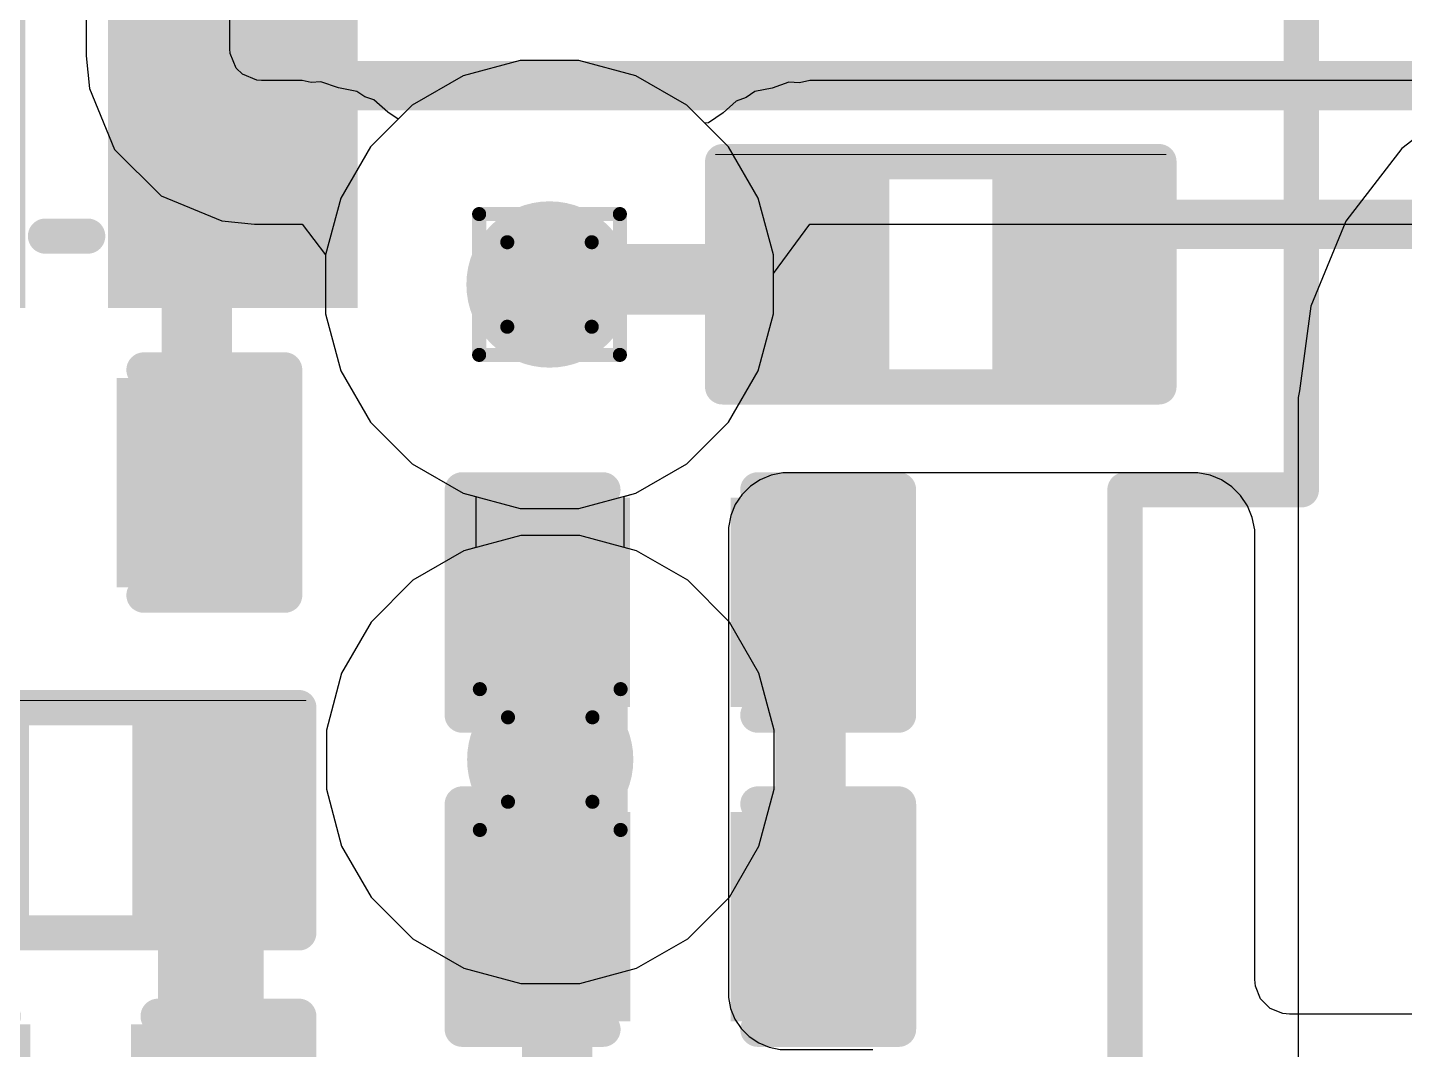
# Model space of a CAD drawing. Header units: inches. Extents: x -5 to 230, y -4 to 159.
# Drawn here: x 17.085 to 22.055, y 32.27 to 35.957 of the extents above; entities that cross this region are included whole.
import ezdxf

# ---------------------------------------------------------------- set-up
doc = ezdxf.new("R2010")
doc.units = ezdxf.units.IN
for name, color, linetype in [('Bottom Layer', 5, 'Continuous'), ('Drill Drawing', 1, 'Continuous'), ('Layer 1', 16, 'Continuous'), ('Layer 2', 76, 'Continuous'), ('Top Layer', 1, 'Continuous'), ('Top Overlay', 2, 'Continuous'), ('Top Paste', 8, 'Continuous'), ('Top Solder', 216, 'Continuous'), ('Via Holes', 16, 'Continuous')]:
    doc.layers.add(name, color=color, linetype=linetype)

# ---------------------------------------------------------------- blocks, each defined once
blk = doc.blocks.new('SMD2016_4P_48')
at = {"layer": 'Top Layer'}
for points in [[(-1.25, 0.1999), (-1.25, 0.9999), (-0.2501, 0.9999), (-0.2501, 0.1999)], [(0.2501, 0.2), (0.2501, 1), (1.2501, 1), (1.2501, 0.2)], [(-1.2499, -1), (-1.2499, -0.2), (-0.2499, -0.2), (-0.2499, -1)], [(0.2501, -0.9999), (0.2501, -0.1999), (1.2501, -0.1999), (1.2501, -0.9999)]]:
    blk.add_hatch(color=1, dxfattribs=at).paths.add_polyline_path(points)
at = {"layer": 'Top Paste'}
for points in [[(-1.25, 0.1999), (-1.25, 0.9999), (-0.2501, 0.9999), (-0.2501, 0.1999)], [(0.2501, 0.2), (0.2501, 1), (1.2501, 1), (1.2501, 0.2)], [(-1.2499, -1), (-1.2499, -0.2), (-0.2499, -0.2), (-0.2499, -1)], [(0.2501, -0.9999), (0.2501, -0.1999), (1.2501, -0.1999), (1.2501, -0.9999)]]:
    blk.add_hatch(color=8, dxfattribs=at).paths.add_polyline_path(points)
at = {"layer": 'Top Solder'}
for points in [[(-1.3008, 0.1491), (-1.3008, 1.0507), (-0.1993, 1.0507), (-0.1993, 0.1491)], [(0.1993, 0.1492), (0.1993, 1.0508), (1.3009, 1.0508), (1.3009, 0.1492)], [(0.1993, -1.0507), (0.1993, -0.1491), (1.3009, -0.1491), (1.3009, -1.0507)], [(-1.3007, -1.0508), (-1.3007, -0.1492), (-0.1991, -0.1492), (-0.1991, -1.0508)]]:
    blk.add_hatch(color=216, dxfattribs=at).paths.add_polyline_path(points)
at = {"layer": 'Top Overlay'}
for points in [[(0.127, 0.8382, 0.127, 0.127, 0), (-0.127, 0.8382, 0.127, 0.127, 0)], [(-1.0414, -0.0762, 0.127, 0.127, 0), (-1.0414, 0.0762, 0.127, 0.127, 0)], [(1.0414, -0.076, 0.127, 0.127, 0), (1.0414, 0.0764, 0.127, 0.127, 0)], [(-1.3487, -0.5588, 0.127, 0.127, 0), (-1.4249, -0.4826, 0.127, 0.127, 0)], [(-1.4249, -0.635, 0.127, 0.127, 0), (-1.4249, -0.4826, 0.127, 0.127, 0)], [(-1.4249, -0.635, 0.127, 0.127, 0), (-1.3487, -0.5588, 0.127, 0.127, 0)], [(0.1271, -0.8384, 0.127, 0.127, 0), (-0.1269, -0.8384, 0.127, 0.127, 0)]]:
    blk.add_lwpolyline(points, format="xyseb", dxfattribs=at)
for points in [[(-0.1588, 0.8382, 0.0635, 0.0635, 1), (-0.0952, 0.8382, 0.0635, 0.0635, 1)], [(0.0952, 0.8382, 0.0635, 0.0635, 1), (0.1588, 0.8382, 0.0635, 0.0635, 1)], [(-1.0732, 0.0762, 0.0635, 0.0635, 1), (-1.0096, 0.0762, 0.0635, 0.0635, 1)], [(1.0097, 0.0764, 0.0635, 0.0635, 1), (1.0732, 0.0764, 0.0635, 0.0635, 1)], [(-1.0732, -0.0762, 0.0635, 0.0635, 1), (-1.0096, -0.0762, 0.0635, 0.0635, 1)], [(1.0097, -0.076, 0.0635, 0.0635, 1), (1.0732, -0.076, 0.0635, 0.0635, 1)], [(-1.4566, -0.4826, 0.0635, 0.0635, 1), (-1.3931, -0.4826, 0.0635, 0.0635, 1)], [(-1.4566, -0.4826, 0.0635, 0.0635, 1), (-1.3931, -0.4826, 0.0635, 0.0635, 1)], [(-1.3804, -0.5588, 0.0635, 0.0635, 1), (-1.3169, -0.5588, 0.0635, 0.0635, 1)], [(-1.3804, -0.5588, 0.0635, 0.0635, 1), (-1.3169, -0.5588, 0.0635, 0.0635, 1)], [(-1.4566, -0.635, 0.0635, 0.0635, 1), (-1.3931, -0.635, 0.0635, 0.0635, 1)], [(-1.4566, -0.635, 0.0635, 0.0635, 1), (-1.3931, -0.635, 0.0635, 0.0635, 1)], [(-0.1586, -0.8384, 0.0635, 0.0635, 1), (-0.0951, -0.8384, 0.0635, 0.0635, 1)], [(0.0954, -0.8384, 0.0635, 0.0635, 1), (0.1589, -0.8384, 0.0635, 0.0635, 1)]]:
    blk.add_lwpolyline(points, format="xyseb", close=True, dxfattribs=at)
blk = doc.blocks.new('R___0402_169')
at = {"layer": 'Top Layer'}
for points in [[(-0.6985, -0.3175), (-0.6985, 0.3175), (-0.2413, 0.3175), (-0.2413, -0.3175)], [(0.2413, -0.3175), (0.2413, 0.3175), (0.6985, 0.3175), (0.6985, -0.3175)]]:
    blk.add_hatch(color=1, dxfattribs=at).paths.add_polyline_path(points)
at = {"layer": 'Top Paste'}
for points in [[(-0.6985, -0.3175), (-0.6985, 0.3175), (-0.2413, 0.3175), (-0.2413, -0.3175)], [(0.2413, -0.3175), (0.2413, 0.3175), (0.6985, 0.3175), (0.6985, -0.3175)]]:
    blk.add_hatch(color=8, dxfattribs=at).paths.add_polyline_path(points)
at = {"layer": 'Top Solder'}
for points in [[(-0.7535, -0.3725), (-0.7535, 0.3725), (-0.1863, 0.3725), (-0.1863, -0.3725)], [(0.1863, -0.3725), (0.1863, 0.3725), (0.7535, 0.3725), (0.7535, -0.3725)]]:
    blk.add_hatch(color=216, dxfattribs=at).paths.add_polyline_path(points)
at = {"layer": 'Top Overlay'}
for points in [[(0.7874, 0.4064, 0.127, 0.127, 0), (-0.7874, 0.4064, 0.127, 0.127, 0)], [(-0.7874, 0.4064, 0.127, 0.127, 0), (-0.7874, -0.4064, 0.127, 0.127, 0)], [(0.7874, 0.4064, 0.127, 0.127, 0), (0.7874, -0.4064, 0.127, 0.127, 0)], [(0.7874, -0.4064, 0.127, 0.127, 0), (-0.7874, -0.4064, 0.127, 0.127, 0)], [(0.8128, -0.4318, 0.00323, 0.00323, 0), (-0.8128, -0.4318, 0.00323, 0.00323, 0)]]:
    blk.add_lwpolyline(points, format="xyseb", dxfattribs=at)
for points in [[(-0.8191, 0.4064, 0.0635, 0.0635, 1), (-0.7556, 0.4064, 0.0635, 0.0635, 1)], [(-0.8191, 0.4064, 0.0635, 0.0635, 1), (-0.7556, 0.4064, 0.0635, 0.0635, 1)], [(0.7556, 0.4064, 0.0635, 0.0635, 1), (0.8191, 0.4064, 0.0635, 0.0635, 1)], [(0.7556, 0.4064, 0.0635, 0.0635, 1), (0.8191, 0.4064, 0.0635, 0.0635, 1)], [(-0.8191, -0.4064, 0.0635, 0.0635, 1), (-0.7556, -0.4064, 0.0635, 0.0635, 1)], [(-0.8191, -0.4064, 0.0635, 0.0635, 1), (-0.7556, -0.4064, 0.0635, 0.0635, 1)], [(0.7556, -0.4064, 0.0635, 0.0635, 1), (0.8191, -0.4064, 0.0635, 0.0635, 1)], [(0.7556, -0.4064, 0.0635, 0.0635, 1), (0.8191, -0.4064, 0.0635, 0.0635, 1)], [(-0.8136, -0.4318, 0.00161, 0.00161, 1), (-0.812, -0.4318, 0.00161, 0.00161, 1)], [(0.812, -0.4318, 0.00161, 0.00161, 1), (0.8136, -0.4318, 0.00161, 0.00161, 1)]]:
    blk.add_lwpolyline(points, format="xyseb", close=True, dxfattribs=at)
blk = doc.blocks.new('R___0402_172')
at = {"layer": 'Top Layer'}
for points in [[(-0.6985, -0.3175), (-0.6985, 0.3175), (-0.2413, 0.3175), (-0.2413, -0.3175)], [(0.2413, -0.3175), (0.2413, 0.3175), (0.6985, 0.3175), (0.6985, -0.3175)]]:
    blk.add_hatch(color=1, dxfattribs=at).paths.add_polyline_path(points)
at = {"layer": 'Top Paste'}
for points in [[(-0.6985, -0.3175), (-0.6985, 0.3175), (-0.2413, 0.3175), (-0.2413, -0.3175)], [(0.2413, -0.3175), (0.2413, 0.3175), (0.6985, 0.3175), (0.6985, -0.3175)]]:
    blk.add_hatch(color=8, dxfattribs=at).paths.add_polyline_path(points)
at = {"layer": 'Top Solder'}
for points in [[(-0.7535, -0.3725), (-0.7535, 0.3725), (-0.1863, 0.3725), (-0.1863, -0.3725)], [(0.1863, -0.3725), (0.1863, 0.3725), (0.7535, 0.3725), (0.7535, -0.3725)]]:
    blk.add_hatch(color=216, dxfattribs=at).paths.add_polyline_path(points)
at = {"layer": 'Top Overlay'}
for points in [[(0.7874, 0.4064, 0.127, 0.127, 0), (-0.7874, 0.4064, 0.127, 0.127, 0)], [(-0.7874, 0.4064, 0.127, 0.127, 0), (-0.7874, -0.4064, 0.127, 0.127, 0)], [(0.7874, 0.4064, 0.127, 0.127, 0), (0.7874, -0.4064, 0.127, 0.127, 0)], [(0.7874, -0.4064, 0.127, 0.127, 0), (-0.7874, -0.4064, 0.127, 0.127, 0)], [(0.8128, -0.4318, 0.00323, 0.00323, 0), (-0.8128, -0.4318, 0.00323, 0.00323, 0)]]:
    blk.add_lwpolyline(points, format="xyseb", dxfattribs=at)
for points in [[(-0.8191, 0.4064, 0.0635, 0.0635, 1), (-0.7556, 0.4064, 0.0635, 0.0635, 1)], [(-0.8191, 0.4064, 0.0635, 0.0635, 1), (-0.7556, 0.4064, 0.0635, 0.0635, 1)], [(0.7556, 0.4064, 0.0635, 0.0635, 1), (0.8191, 0.4064, 0.0635, 0.0635, 1)], [(0.7556, 0.4064, 0.0635, 0.0635, 1), (0.8191, 0.4064, 0.0635, 0.0635, 1)], [(-0.8191, -0.4064, 0.0635, 0.0635, 1), (-0.7556, -0.4064, 0.0635, 0.0635, 1)], [(-0.8191, -0.4064, 0.0635, 0.0635, 1), (-0.7556, -0.4064, 0.0635, 0.0635, 1)], [(0.7556, -0.4064, 0.0635, 0.0635, 1), (0.8191, -0.4064, 0.0635, 0.0635, 1)], [(0.7556, -0.4064, 0.0635, 0.0635, 1), (0.8191, -0.4064, 0.0635, 0.0635, 1)], [(-0.8136, -0.4318, 0.00161, 0.00161, 1), (-0.812, -0.4318, 0.00161, 0.00161, 1)], [(0.812, -0.4318, 0.00161, 0.00161, 1), (0.8136, -0.4318, 0.00161, 0.00161, 1)]]:
    blk.add_lwpolyline(points, format="xyseb", close=True, dxfattribs=at)
blk = doc.blocks.new('C___0402_235')
at = {"layer": 'Top Layer'}
for points in [[(-0.6985, -0.3175), (-0.6985, 0.3175), (-0.2413, 0.3175), (-0.2413, -0.3175)], [(0.2413, -0.3175), (0.2413, 0.3175), (0.6985, 0.3175), (0.6985, -0.3175)]]:
    blk.add_hatch(color=1, dxfattribs=at).paths.add_polyline_path(points)
at = {"layer": 'Top Paste'}
for points in [[(-0.6985, -0.3175), (-0.6985, 0.3175), (-0.2413, 0.3175), (-0.2413, -0.3175)], [(0.2413, -0.3175), (0.2413, 0.3175), (0.6985, 0.3175), (0.6985, -0.3175)]]:
    blk.add_hatch(color=8, dxfattribs=at).paths.add_polyline_path(points)
at = {"layer": 'Top Solder'}
for points in [[(-0.7585, -0.3775), (-0.7585, 0.3775), (-0.1813, 0.3775), (-0.1813, -0.3775)], [(0.1813, -0.3775), (0.1813, 0.3775), (0.7585, 0.3775), (0.7585, -0.3775)]]:
    blk.add_hatch(color=216, dxfattribs=at).paths.add_polyline_path(points)
at = {"layer": 'Top Overlay'}
for points in [[(-0.7874, -0.4064, 0.127, 0.127, 0), (-0.7874, 0.4064, 0.127, 0.127, 0)], [(-0.7874, 0.4064, 0.127, 0.127, 0), (-0.2794, 0.4064, 0.127, 0.127, 0)], [(0.2794, 0.4064, 0.127, 0.127, 0), (0.7874, 0.4064, 0.127, 0.127, 0)], [(0.7874, -0.4064, 0.127, 0.127, 0), (0.7874, 0.4064, 0.127, 0.127, 0)], [(-0.7874, -0.4064, 0.127, 0.127, 0), (-0.2794, -0.4064, 0.127, 0.127, 0)], [(0.2794, -0.4064, 0.127, 0.127, 0), (0.7874, -0.4064, 0.127, 0.127, 0)]]:
    blk.add_lwpolyline(points, format="xyseb", dxfattribs=at)
for points in [[(-0.8191, 0.4064, 0.0635, 0.0635, 1), (-0.7556, 0.4064, 0.0635, 0.0635, 1)], [(-0.8191, 0.4064, 0.0635, 0.0635, 1), (-0.7556, 0.4064, 0.0635, 0.0635, 1)], [(-0.3111, 0.4064, 0.0635, 0.0635, 1), (-0.2477, 0.4064, 0.0635, 0.0635, 1)], [(0.2477, 0.4064, 0.0635, 0.0635, 1), (0.3111, 0.4064, 0.0635, 0.0635, 1)], [(0.7556, 0.4064, 0.0635, 0.0635, 1), (0.8191, 0.4064, 0.0635, 0.0635, 1)], [(0.7556, 0.4064, 0.0635, 0.0635, 1), (0.8191, 0.4064, 0.0635, 0.0635, 1)], [(-0.8191, -0.4064, 0.0635, 0.0635, 1), (-0.7556, -0.4064, 0.0635, 0.0635, 1)], [(-0.8191, -0.4064, 0.0635, 0.0635, 1), (-0.7556, -0.4064, 0.0635, 0.0635, 1)], [(-0.3111, -0.4064, 0.0635, 0.0635, 1), (-0.2477, -0.4064, 0.0635, 0.0635, 1)], [(0.2477, -0.4064, 0.0635, 0.0635, 1), (0.3111, -0.4064, 0.0635, 0.0635, 1)], [(0.7556, -0.4064, 0.0635, 0.0635, 1), (0.8191, -0.4064, 0.0635, 0.0635, 1)], [(0.7556, -0.4064, 0.0635, 0.0635, 1), (0.8191, -0.4064, 0.0635, 0.0635, 1)]]:
    blk.add_lwpolyline(points, format="xyseb", close=True, dxfattribs=at)
blk = doc.blocks.new('C___0402_238')
at = {"layer": 'Top Layer'}
for points in [[(-0.6985, -0.3175), (-0.6985, 0.3175), (-0.2413, 0.3175), (-0.2413, -0.3175)], [(0.2413, -0.3175), (0.2413, 0.3175), (0.6985, 0.3175), (0.6985, -0.3175)]]:
    blk.add_hatch(color=1, dxfattribs=at).paths.add_polyline_path(points)
at = {"layer": 'Top Paste'}
for points in [[(-0.6985, -0.3175), (-0.6985, 0.3175), (-0.2413, 0.3175), (-0.2413, -0.3175)], [(0.2413, -0.3175), (0.2413, 0.3175), (0.6985, 0.3175), (0.6985, -0.3175)]]:
    blk.add_hatch(color=8, dxfattribs=at).paths.add_polyline_path(points)
at = {"layer": 'Top Solder'}
for points in [[(-0.7585, -0.3775), (-0.7585, 0.3775), (-0.1813, 0.3775), (-0.1813, -0.3775)], [(0.1813, -0.3775), (0.1813, 0.3775), (0.7585, 0.3775), (0.7585, -0.3775)]]:
    blk.add_hatch(color=216, dxfattribs=at).paths.add_polyline_path(points)
at = {"layer": 'Top Overlay'}
for points in [[(-0.7874, 0.4064, 0.127, 0.127, 0), (-0.2794, 0.4064, 0.127, 0.127, 0)], [(-0.7874, -0.4064, 0.127, 0.127, 0), (-0.7874, 0.4064, 0.127, 0.127, 0)], [(0.2794, 0.4064, 0.127, 0.127, 0), (0.7874, 0.4064, 0.127, 0.127, 0)], [(0.7874, -0.4064, 0.127, 0.127, 0), (0.7874, 0.4064, 0.127, 0.127, 0)], [(-0.7874, -0.4064, 0.127, 0.127, 0), (-0.2794, -0.4064, 0.127, 0.127, 0)], [(0.2794, -0.4064, 0.127, 0.127, 0), (0.7874, -0.4064, 0.127, 0.127, 0)]]:
    blk.add_lwpolyline(points, format="xyseb", dxfattribs=at)
for points in [[(-0.8191, 0.4064, 0.0635, 0.0635, 1), (-0.7556, 0.4064, 0.0635, 0.0635, 1)], [(-0.8191, 0.4064, 0.0635, 0.0635, 1), (-0.7556, 0.4064, 0.0635, 0.0635, 1)], [(-0.3111, 0.4064, 0.0635, 0.0635, 1), (-0.2477, 0.4064, 0.0635, 0.0635, 1)], [(0.2477, 0.4064, 0.0635, 0.0635, 1), (0.3111, 0.4064, 0.0635, 0.0635, 1)], [(0.7556, 0.4064, 0.0635, 0.0635, 1), (0.8191, 0.4064, 0.0635, 0.0635, 1)], [(0.7556, 0.4064, 0.0635, 0.0635, 1), (0.8191, 0.4064, 0.0635, 0.0635, 1)], [(-0.8191, -0.4064, 0.0635, 0.0635, 1), (-0.7556, -0.4064, 0.0635, 0.0635, 1)], [(-0.8191, -0.4064, 0.0635, 0.0635, 1), (-0.7556, -0.4064, 0.0635, 0.0635, 1)], [(-0.3111, -0.4064, 0.0635, 0.0635, 1), (-0.2477, -0.4064, 0.0635, 0.0635, 1)], [(0.2477, -0.4064, 0.0635, 0.0635, 1), (0.3111, -0.4064, 0.0635, 0.0635, 1)], [(0.7556, -0.4064, 0.0635, 0.0635, 1), (0.8191, -0.4064, 0.0635, 0.0635, 1)], [(0.7556, -0.4064, 0.0635, 0.0635, 1), (0.8191, -0.4064, 0.0635, 0.0635, 1)]]:
    blk.add_lwpolyline(points, format="xyseb", close=True, dxfattribs=at)
blk = doc.blocks.new('C___0402_239')
at = {"layer": 'Top Layer'}
for points in [[(-0.6985, -0.3175), (-0.6985, 0.3175), (-0.2413, 0.3175), (-0.2413, -0.3175)], [(0.2413, -0.3175), (0.2413, 0.3175), (0.6985, 0.3175), (0.6985, -0.3175)]]:
    blk.add_hatch(color=1, dxfattribs=at).paths.add_polyline_path(points)
at = {"layer": 'Top Paste'}
for points in [[(-0.6985, -0.3175), (-0.6985, 0.3175), (-0.2413, 0.3175), (-0.2413, -0.3175)], [(0.2413, -0.3175), (0.2413, 0.3175), (0.6985, 0.3175), (0.6985, -0.3175)]]:
    blk.add_hatch(color=8, dxfattribs=at).paths.add_polyline_path(points)
at = {"layer": 'Top Solder'}
for points in [[(-0.7585, -0.3775), (-0.7585, 0.3775), (-0.1813, 0.3775), (-0.1813, -0.3775)], [(0.1813, -0.3775), (0.1813, 0.3775), (0.7585, 0.3775), (0.7585, -0.3775)]]:
    blk.add_hatch(color=216, dxfattribs=at).paths.add_polyline_path(points)
at = {"layer": 'Top Overlay'}
for points in [[(-0.7874, 0.4064, 0.127, 0.127, 0), (-0.2794, 0.4064, 0.127, 0.127, 0)], [(-0.7874, -0.4064, 0.127, 0.127, 0), (-0.7874, 0.4064, 0.127, 0.127, 0)], [(0.2794, 0.4064, 0.127, 0.127, 0), (0.7874, 0.4064, 0.127, 0.127, 0)], [(0.7874, -0.4064, 0.127, 0.127, 0), (0.7874, 0.4064, 0.127, 0.127, 0)], [(-0.7874, -0.4064, 0.127, 0.127, 0), (-0.2794, -0.4064, 0.127, 0.127, 0)], [(0.2794, -0.4064, 0.127, 0.127, 0), (0.7874, -0.4064, 0.127, 0.127, 0)]]:
    blk.add_lwpolyline(points, format="xyseb", dxfattribs=at)
for points in [[(-0.8191, 0.4064, 0.0635, 0.0635, 1), (-0.7556, 0.4064, 0.0635, 0.0635, 1)], [(-0.8191, 0.4064, 0.0635, 0.0635, 1), (-0.7556, 0.4064, 0.0635, 0.0635, 1)], [(-0.3111, 0.4064, 0.0635, 0.0635, 1), (-0.2477, 0.4064, 0.0635, 0.0635, 1)], [(0.2477, 0.4064, 0.0635, 0.0635, 1), (0.3111, 0.4064, 0.0635, 0.0635, 1)], [(0.7556, 0.4064, 0.0635, 0.0635, 1), (0.8191, 0.4064, 0.0635, 0.0635, 1)], [(0.7556, 0.4064, 0.0635, 0.0635, 1), (0.8191, 0.4064, 0.0635, 0.0635, 1)], [(-0.8191, -0.4064, 0.0635, 0.0635, 1), (-0.7556, -0.4064, 0.0635, 0.0635, 1)], [(-0.8191, -0.4064, 0.0635, 0.0635, 1), (-0.7556, -0.4064, 0.0635, 0.0635, 1)], [(-0.3111, -0.4064, 0.0635, 0.0635, 1), (-0.2477, -0.4064, 0.0635, 0.0635, 1)], [(0.2477, -0.4064, 0.0635, 0.0635, 1), (0.3111, -0.4064, 0.0635, 0.0635, 1)], [(0.7556, -0.4064, 0.0635, 0.0635, 1), (0.8191, -0.4064, 0.0635, 0.0635, 1)], [(0.7556, -0.4064, 0.0635, 0.0635, 1), (0.8191, -0.4064, 0.0635, 0.0635, 1)]]:
    blk.add_lwpolyline(points, format="xyseb", close=True, dxfattribs=at)
blk = doc.blocks.new('C___0402_240')
at = {"layer": 'Top Layer'}
for points in [[(-0.6985, -0.3175), (-0.6985, 0.3175), (-0.2413, 0.3175), (-0.2413, -0.3175)], [(0.2413, -0.3175), (0.2413, 0.3175), (0.6985, 0.3175), (0.6985, -0.3175)]]:
    blk.add_hatch(color=1, dxfattribs=at).paths.add_polyline_path(points)
at = {"layer": 'Top Paste'}
for points in [[(-0.6985, -0.3175), (-0.6985, 0.3175), (-0.2413, 0.3175), (-0.2413, -0.3175)], [(0.2413, -0.3175), (0.2413, 0.3175), (0.6985, 0.3175), (0.6985, -0.3175)]]:
    blk.add_hatch(color=8, dxfattribs=at).paths.add_polyline_path(points)
at = {"layer": 'Top Solder'}
for points in [[(-0.7585, -0.3775), (-0.7585, 0.3775), (-0.1813, 0.3775), (-0.1813, -0.3775)], [(0.1813, -0.3775), (0.1813, 0.3775), (0.7585, 0.3775), (0.7585, -0.3775)]]:
    blk.add_hatch(color=216, dxfattribs=at).paths.add_polyline_path(points)
at = {"layer": 'Top Overlay'}
for points in [[(-0.7874, -0.4064, 0.127, 0.127, 0), (-0.7874, 0.4064, 0.127, 0.127, 0)], [(-0.7874, 0.4064, 0.127, 0.127, 0), (-0.2794, 0.4064, 0.127, 0.127, 0)], [(0.2794, 0.4064, 0.127, 0.127, 0), (0.7874, 0.4064, 0.127, 0.127, 0)], [(0.7874, -0.4064, 0.127, 0.127, 0), (0.7874, 0.4064, 0.127, 0.127, 0)], [(-0.7874, -0.4064, 0.127, 0.127, 0), (-0.2794, -0.4064, 0.127, 0.127, 0)], [(0.2794, -0.4064, 0.127, 0.127, 0), (0.7874, -0.4064, 0.127, 0.127, 0)]]:
    blk.add_lwpolyline(points, format="xyseb", dxfattribs=at)
for points in [[(-0.8191, 0.4064, 0.0635, 0.0635, 1), (-0.7556, 0.4064, 0.0635, 0.0635, 1)], [(-0.8191, 0.4064, 0.0635, 0.0635, 1), (-0.7556, 0.4064, 0.0635, 0.0635, 1)], [(-0.3111, 0.4064, 0.0635, 0.0635, 1), (-0.2477, 0.4064, 0.0635, 0.0635, 1)], [(0.2477, 0.4064, 0.0635, 0.0635, 1), (0.3111, 0.4064, 0.0635, 0.0635, 1)], [(0.7556, 0.4064, 0.0635, 0.0635, 1), (0.8191, 0.4064, 0.0635, 0.0635, 1)], [(0.7556, 0.4064, 0.0635, 0.0635, 1), (0.8191, 0.4064, 0.0635, 0.0635, 1)], [(-0.8191, -0.4064, 0.0635, 0.0635, 1), (-0.7556, -0.4064, 0.0635, 0.0635, 1)], [(-0.8191, -0.4064, 0.0635, 0.0635, 1), (-0.7556, -0.4064, 0.0635, 0.0635, 1)], [(-0.3111, -0.4064, 0.0635, 0.0635, 1), (-0.2477, -0.4064, 0.0635, 0.0635, 1)], [(0.2477, -0.4064, 0.0635, 0.0635, 1), (0.3111, -0.4064, 0.0635, 0.0635, 1)], [(0.7556, -0.4064, 0.0635, 0.0635, 1), (0.8191, -0.4064, 0.0635, 0.0635, 1)], [(0.7556, -0.4064, 0.0635, 0.0635, 1), (0.8191, -0.4064, 0.0635, 0.0635, 1)]]:
    blk.add_lwpolyline(points, format="xyseb", close=True, dxfattribs=at)

msp = doc.modelspace()

# ---------------------------------------------------------------- hatches: boundary and pattern name
at = {"layer": 'Bottom Layer'}
h = msp.add_hatch(color=5, dxfattribs=at)
edge = h.paths.add_edge_path()
edge.add_arc((18.9693, 35.0298), 0.3, 0, 360)
h = msp.add_hatch(color=5, dxfattribs=at)
edge = h.paths.add_edge_path()
edge.add_arc((18.9719, 33.3161), 0.3, 0, 360)
at = {"layer": 'Layer 1'}
h = msp.add_hatch(color=16, dxfattribs=at)
edge = h.paths.add_edge_path()
edge.add_arc((18.9693, 35.0298), 0.3, 0, 360)
h = msp.add_hatch(color=16, dxfattribs=at)
edge = h.paths.add_edge_path()
edge.add_arc((18.9719, 33.3161), 0.3, 0, 360)
at = {"layer": 'Layer 2'}
h = msp.add_hatch(color=76, dxfattribs=at)
edge = h.paths.add_edge_path()
edge.add_arc((18.9693, 35.0298), 0.3, 0, 360)
h = msp.add_hatch(color=76, dxfattribs=at)
edge = h.paths.add_edge_path()
edge.add_arc((18.9719, 33.3161), 0.3, 0, 360)
at = {"layer": 'Top Layer'}
h = msp.add_hatch(color=1, dxfattribs=at)
edge = h.paths.add_edge_path()
edge.add_arc((18.9693, 35.0298), 0.3, 0, 360)
msp.add_hatch(color=1, dxfattribs=at).paths.add_polyline_path([(18.7431, 32.432), (19.2005, 32.432), (19.2005, 34.2002), (18.7431, 34.2002)])
h = msp.add_hatch(color=1, dxfattribs=at)
edge = h.paths.add_edge_path()
edge.add_arc((18.9719, 33.3161), 0.3, 0, 360)
at = {"layer": 'Via Holes'}
h = msp.add_hatch(color=7, dxfattribs=at)
edge = h.paths.add_edge_path()
edge.add_arc((18.9693, 35.0298), 0.15, 0, 360)
h = msp.add_hatch(color=7, dxfattribs=at)
edge = h.paths.add_edge_path()
edge.add_arc((18.9719, 33.3161), 0.15, 0, 360)

# ---------------------------------------------------------------- linework, layer by layer
at = {"layer": 'Bottom Layer'}
for p, q in [((18.8629, 35.8378), (18.6574, 35.7827)), ((19.0757, 35.8378), (18.8629, 35.8378)), ((19.2812, 35.7827), (19.0757, 35.8378)), ((18.6574, 35.7827), (18.4732, 35.6763)), ((19.4654, 35.6763), (19.2812, 35.7827)), ((22.3086, 35.7228), (22.0454, 35.5209)), ((18.4732, 35.6763), (18.3227, 35.5259)), ((19.6159, 35.5259), (19.4654, 35.6763)), ((18.3227, 35.5259), (18.2164, 35.3417)), ((19.7222, 35.3417), (19.6159, 35.5259)), ((22.0454, 35.5209), (21.8435, 35.2578)), ((18.2164, 35.3417), (18.1613, 35.1362)), ((19.7773, 35.1362), (19.7222, 35.3417)), ((21.8435, 35.2578), (21.7166, 34.9513)), ((18.1613, 35.1362), (18.1613, 34.9234)), ((19.7773, 34.9234), (19.7773, 35.1362)), ((21.7166, 34.9513), (21.6764, 34.6459)), ((18.1613, 34.9234), (18.2164, 34.7179)), ((19.7222, 34.7179), (19.7773, 34.9234)), ((18.2164, 34.7179), (18.3227, 34.5337)), ((19.6159, 34.5337), (19.7222, 34.7179)), ((21.6764, 34.6459), (21.6717, 34.6225)), ((21.6717, 34.6225), (21.6717, 30.1368)), ((18.3227, 34.5337), (18.4732, 34.3832)), ((19.4654, 34.3832), (19.6159, 34.5337)), ((18.4732, 34.3832), (18.6574, 34.2768)), ((19.2812, 34.2768), (19.4654, 34.3832)), ((18.6574, 34.2768), (18.703, 34.2646)), ((18.703, 34.2646), (18.703, 34.0806)), ((19.2382, 34.2653), (19.2812, 34.2768)), ((19.2382, 34.0813), (19.2382, 34.2653)), ((18.66, 34.069), (18.4758, 33.9627)), ((18.703, 34.0806), (18.66, 34.069)), ((19.2838, 34.069), (19.2382, 34.0813)), ((19.468, 33.9627), (19.2838, 34.069)), ((18.4758, 33.9627), (18.3253, 33.8122)), ((19.6185, 33.8122), (19.468, 33.9627)), ((18.3253, 33.8122), (18.219, 33.628)), ((19.7248, 33.628), (19.6185, 33.8122)), ((18.219, 33.628), (18.1639, 33.4225)), ((19.7799, 33.4225), (19.7248, 33.628)), ((18.1639, 33.4225), (18.1639, 33.2097)), ((19.7799, 33.2097), (19.7799, 33.4225)), ((18.1639, 33.2097), (18.219, 33.0042)), ((19.7248, 33.0042), (19.7799, 33.2097)), ((18.219, 33.0042), (18.3253, 32.82)), ((19.6185, 32.82), (19.7248, 33.0042)), ((18.3253, 32.82), (18.4758, 32.6696)), ((19.468, 32.6696), (19.6185, 32.82)), ((18.4758, 32.6696), (18.66, 32.5632)), ((19.2838, 32.5632), (19.468, 32.6696)), ((18.66, 32.5632), (18.8655, 32.5081)), ((19.0783, 32.5081), (19.2838, 32.5632)), ((18.8655, 32.5081), (19.0783, 32.5081))]:
    msp.add_line(p, q, dxfattribs=at)
at = {"layer": 'Drill Drawing'}
for points in [[(18.7153, 35.2838, 0.0508, 0.0508, 0), (19.2233, 35.2838, 0.0508, 0.0508, 0)], [(18.7153, 34.7758, 0.0508, 0.0508, 0), (18.7153, 35.2838, 0.0508, 0.0508, 0)], [(19.2233, 34.7758, 0.0508, 0.0508, 0), (19.2233, 35.2838, 0.0508, 0.0508, 0)], [(18.8169, 35.1822, 0.0508, 0.0508, 0), (19.1217, 35.1822, 0.0508, 0.0508, 0)], [(18.8169, 34.8774, 0.0508, 0.0508, 0), (18.8169, 35.1822, 0.0508, 0.0508, 0)], [(19.1217, 34.8774, 0.0508, 0.0508, 0), (19.1217, 35.1822, 0.0508, 0.0508, 0)], [(18.8169, 34.8774, 0.0508, 0.0508, 0), (19.1217, 34.8774, 0.0508, 0.0508, 0)], [(18.7153, 34.7758, 0.0508, 0.0508, 0), (19.2233, 34.7758, 0.0508, 0.0508, 0)], [(18.7179, 33.5701, 0.0508, 0.0508, 0), (19.2259, 33.5701, 0.0508, 0.0508, 0)], [(18.7179, 33.0621, 0.0508, 0.0508, 0), (18.7179, 33.5701, 0.0508, 0.0508, 0)], [(19.2259, 33.0621, 0.0508, 0.0508, 0), (19.2259, 33.5701, 0.0508, 0.0508, 0)], [(18.8195, 33.4685, 0.0508, 0.0508, 0), (19.1243, 33.4685, 0.0508, 0.0508, 0)], [(18.8195, 33.1637, 0.0508, 0.0508, 0), (18.8195, 33.4685, 0.0508, 0.0508, 0)], [(19.1243, 33.1637, 0.0508, 0.0508, 0), (19.1243, 33.4685, 0.0508, 0.0508, 0)], [(18.8195, 33.1637, 0.0508, 0.0508, 0), (19.1243, 33.1637, 0.0508, 0.0508, 0)], [(18.7179, 33.0621, 0.0508, 0.0508, 0), (19.2259, 33.0621, 0.0508, 0.0508, 0)]]:
    msp.add_lwpolyline(points, format="xyseb", dxfattribs=at)
for points in [[(18.7026, 35.2838, 0.0254, 0.0254, 1), (18.728, 35.2838, 0.0254, 0.0254, 1)], [(18.7026, 35.2838, 0.0254, 0.0254, 1), (18.728, 35.2838, 0.0254, 0.0254, 1)], [(19.2106, 35.2838, 0.0254, 0.0254, 1), (19.236, 35.2838, 0.0254, 0.0254, 1)], [(19.2106, 35.2838, 0.0254, 0.0254, 1), (19.236, 35.2838, 0.0254, 0.0254, 1)], [(18.8042, 35.1822, 0.0254, 0.0254, 1), (18.8296, 35.1822, 0.0254, 0.0254, 1)], [(18.8042, 35.1822, 0.0254, 0.0254, 1), (18.8296, 35.1822, 0.0254, 0.0254, 1)], [(19.109, 35.1822, 0.0254, 0.0254, 1), (19.1344, 35.1822, 0.0254, 0.0254, 1)], [(19.109, 35.1822, 0.0254, 0.0254, 1), (19.1344, 35.1822, 0.0254, 0.0254, 1)], [(18.8042, 34.8774, 0.0254, 0.0254, 1), (18.8296, 34.8774, 0.0254, 0.0254, 1)], [(18.8042, 34.8774, 0.0254, 0.0254, 1), (18.8296, 34.8774, 0.0254, 0.0254, 1)], [(19.109, 34.8774, 0.0254, 0.0254, 1), (19.1344, 34.8774, 0.0254, 0.0254, 1)], [(19.109, 34.8774, 0.0254, 0.0254, 1), (19.1344, 34.8774, 0.0254, 0.0254, 1)], [(18.7026, 34.7758, 0.0254, 0.0254, 1), (18.728, 34.7758, 0.0254, 0.0254, 1)], [(18.7026, 34.7758, 0.0254, 0.0254, 1), (18.728, 34.7758, 0.0254, 0.0254, 1)], [(19.2106, 34.7758, 0.0254, 0.0254, 1), (19.236, 34.7758, 0.0254, 0.0254, 1)], [(19.2106, 34.7758, 0.0254, 0.0254, 1), (19.236, 34.7758, 0.0254, 0.0254, 1)], [(18.7052, 33.5701, 0.0254, 0.0254, 1), (18.7306, 33.5701, 0.0254, 0.0254, 1)], [(18.7052, 33.5701, 0.0254, 0.0254, 1), (18.7306, 33.5701, 0.0254, 0.0254, 1)], [(19.2132, 33.5701, 0.0254, 0.0254, 1), (19.2386, 33.5701, 0.0254, 0.0254, 1)], [(19.2132, 33.5701, 0.0254, 0.0254, 1), (19.2386, 33.5701, 0.0254, 0.0254, 1)], [(18.8068, 33.4685, 0.0254, 0.0254, 1), (18.8322, 33.4685, 0.0254, 0.0254, 1)], [(18.8068, 33.4685, 0.0254, 0.0254, 1), (18.8322, 33.4685, 0.0254, 0.0254, 1)], [(19.1116, 33.4685, 0.0254, 0.0254, 1), (19.137, 33.4685, 0.0254, 0.0254, 1)], [(19.1116, 33.4685, 0.0254, 0.0254, 1), (19.137, 33.4685, 0.0254, 0.0254, 1)], [(18.8068, 33.1637, 0.0254, 0.0254, 1), (18.8322, 33.1637, 0.0254, 0.0254, 1)], [(18.8068, 33.1637, 0.0254, 0.0254, 1), (18.8322, 33.1637, 0.0254, 0.0254, 1)], [(19.1116, 33.1637, 0.0254, 0.0254, 1), (19.137, 33.1637, 0.0254, 0.0254, 1)], [(19.1116, 33.1637, 0.0254, 0.0254, 1), (19.137, 33.1637, 0.0254, 0.0254, 1)], [(18.7052, 33.0621, 0.0254, 0.0254, 1), (18.7306, 33.0621, 0.0254, 0.0254, 1)], [(18.7052, 33.0621, 0.0254, 0.0254, 1), (18.7306, 33.0621, 0.0254, 0.0254, 1)], [(19.2132, 33.0621, 0.0254, 0.0254, 1), (19.2386, 33.0621, 0.0254, 0.0254, 1)], [(19.2132, 33.0621, 0.0254, 0.0254, 1), (19.2386, 33.0621, 0.0254, 0.0254, 1)]]:
    msp.add_lwpolyline(points, format="xyseb", close=True, dxfattribs=at)
at = {"layer": 'Layer 1'}
for p, q in [((17.2974, 39.8758), (17.2974, 35.8547)), ((17.8154, 35.8802), (17.8153, 39.8758)), ((17.817, 35.8634), (17.8154, 35.8802)), ((17.2974, 35.8547), (17.3091, 35.7362)), ((17.8389, 35.8106), (17.817, 35.8634)), ((18.8629, 35.8378), (18.6574, 35.7827)), ((19.0757, 35.8378), (18.8629, 35.8378)), ((19.2812, 35.7827), (19.0757, 35.8378)), ((17.8608, 35.7887), (17.8389, 35.8106)), ((17.9136, 35.7668), (17.8608, 35.7887)), ((18.6574, 35.7827), (18.4732, 35.6763)), ((19.4654, 35.6763), (19.2812, 35.7827)), ((17.3091, 35.7362), (17.3998, 35.5172)), ((17.9304, 35.7651), (17.9136, 35.7668)), ((18.0761, 35.7651), (17.9304, 35.7651)), ((18.1096, 35.7585), (18.0761, 35.7651)), ((18.1437, 35.7607), (18.1096, 35.7585)), ((18.2079, 35.7389), (18.1437, 35.7607)), ((18.2743, 35.7257), (18.2079, 35.7389)), ((19.7732, 35.7381), (19.7109, 35.7257)), ((19.833, 35.7595), (19.7732, 35.7381)), ((19.8714, 35.7576), (19.833, 35.7595)), ((19.9091, 35.7651), (19.8714, 35.7576)), ((24.011, 35.7651), (19.9091, 35.7651)), ((18.3027, 35.7067), (18.2743, 35.7257)), ((18.3351, 35.6958), (18.3027, 35.7067)), ((18.386, 35.6511), (18.3351, 35.6958)), ((19.6427, 35.6914), (19.5957, 35.6487)), ((19.6789, 35.7044), (19.6427, 35.6914)), ((19.7109, 35.7257), (19.6789, 35.7044)), ((18.4231, 35.6263), (18.386, 35.6511)), ((18.4732, 35.6763), (18.4231, 35.6263)), ((19.5296, 35.6121), (19.4654, 35.6763)), ((19.5957, 35.6487), (19.5429, 35.6134)), ((19.5429, 35.6134), (19.5296, 35.6121)), ((17.3998, 35.5172), (17.5674, 35.3496)), ((17.5674, 35.3496), (17.7864, 35.2589)), ((17.7864, 35.2589), (17.9049, 35.2472)), ((17.9049, 35.2472), (17.9049, 35.2472)), ((17.9049, 35.2472), (18.0761, 35.2472)), ((18.0761, 35.2472), (18.1613, 35.1362)), ((19.7773, 35.0694), (19.9091, 35.2472)), ((19.9091, 35.2472), (24.011, 35.2472)), ((18.1613, 35.1362), (18.1613, 34.9234)), ((19.7773, 34.9234), (19.7773, 35.0694)), ((18.1613, 34.9234), (18.2164, 34.7179)), ((19.7222, 34.7179), (19.7773, 34.9234)), ((18.2164, 34.7179), (18.3227, 34.5337)), ((19.6159, 34.5337), (19.7222, 34.7179)), ((18.3227, 34.5337), (18.4732, 34.3832)), ((19.4654, 34.3832), (19.6159, 34.5337)), ((18.4732, 34.3832), (18.6574, 34.2768)), ((19.2812, 34.2768), (19.4654, 34.3832)), ((18.6574, 34.2768), (18.8629, 34.2218)), ((19.0757, 34.2218), (19.2812, 34.2768)), ((18.8629, 34.2218), (19.0757, 34.2218))]:
    msp.add_line(p, q, dxfattribs=at)
at = {"layer": 'Layer 2'}
for p, q in [((18.8655, 34.1241), (18.66, 34.069)), ((19.0783, 34.1241), (18.8655, 34.1241)), ((19.2838, 34.069), (19.0783, 34.1241)), ((18.66, 34.069), (18.4758, 33.9627)), ((19.468, 33.9627), (19.2838, 34.069)), ((18.4758, 33.9627), (18.3253, 33.8122)), ((19.6185, 33.8122), (19.468, 33.9627)), ((18.3253, 33.8122), (18.219, 33.628)), ((19.7248, 33.628), (19.6185, 33.8122)), ((18.219, 33.628), (18.1639, 33.4225)), ((19.7799, 33.4225), (19.7248, 33.628)), ((18.1639, 33.4225), (18.1639, 33.2097)), ((19.7799, 33.2097), (19.7799, 33.4225)), ((18.1639, 33.2097), (18.219, 33.0042)), ((19.7248, 33.0042), (19.7799, 33.2097)), ((18.219, 33.0042), (18.3253, 32.82)), ((19.6185, 32.82), (19.7248, 33.0042)), ((18.3253, 32.82), (18.4758, 32.6696)), ((19.468, 32.6696), (19.6185, 32.82)), ((18.4758, 32.6696), (18.66, 32.5632)), ((19.2838, 32.5632), (19.468, 32.6696)), ((18.66, 32.5632), (18.8655, 32.5081)), ((19.0783, 32.5081), (19.2838, 32.5632)), ((18.8655, 32.5081), (19.0783, 32.5081))]:
    msp.add_line(p, q, dxfattribs=at)
at = {"layer": 'Top Layer'}
for p, q in [((19.7697, 34.3422), (19.73, 34.3257)), ((19.8119, 34.3506), (19.7697, 34.3422)), ((19.8334, 34.3506), (19.8119, 34.3506)), ((20.4867, 34.3506), (19.8334, 34.3506)), ((21.2868, 34.3506), (20.4867, 34.3506)), ((21.3093, 34.3506), (21.2868, 34.3506)), ((21.2868, 34.3506), (21.2868, 34.3506)), ((21.3532, 34.3418), (21.3093, 34.3506)), ((21.3947, 34.3247), (21.3532, 34.3418)), ((19.6942, 34.3018), (19.6638, 34.2714)), ((19.73, 34.3257), (19.6942, 34.3018)), ((21.432, 34.2998), (21.3947, 34.3247)), ((21.4637, 34.2681), (21.432, 34.2998)), ((19.6638, 34.2714), (19.6399, 34.2356)), ((21.4886, 34.2308), (21.4637, 34.2681)), ((19.6234, 34.1959), (19.615, 34.1537)), ((19.6399, 34.2356), (19.6234, 34.1959)), ((21.5058, 34.1893), (21.4886, 34.2308)), ((19.615, 34.1537), (19.615, 34.1321)), ((21.5145, 34.1453), (21.5058, 34.1893)), ((21.5145, 34.1229), (21.5145, 34.1453)), ((19.615, 34.1321), (19.615, 34.1321)), ((19.615, 34.1321), (19.615, 32.4781)), ((21.5145, 32.5227), (21.5145, 34.1229)), ((21.5169, 32.4982), (21.5145, 32.5227)), ((21.5145, 32.5227), (21.5145, 32.5227)), ((19.615, 32.4781), (19.615, 32.4576)), ((19.615, 32.4576), (19.623, 32.4176)), ((21.5356, 32.453), (21.5169, 32.4982)), ((21.5703, 32.4183), (21.5356, 32.453)), ((19.623, 32.4176), (19.6386, 32.3798)), ((21.6155, 32.3996), (21.5703, 32.4183)), ((19.6386, 32.3798), (19.6613, 32.3459)), ((21.64, 32.3972), (21.6155, 32.3996)), ((23.3661, 32.3972), (21.64, 32.3972)), ((19.6613, 32.3459), (19.6902, 32.317)), ((19.6902, 32.317), (19.7242, 32.2943)), ((19.7242, 32.2943), (19.7619, 32.2786)), ((19.7619, 32.2786), (19.802, 32.2707)), ((19.802, 32.2707), (19.8224, 32.2707)), ((19.8224, 32.2707), (19.8224, 32.2707)), ((19.8224, 32.2707), (20.1237, 32.2707)), ((20.1237, 32.2707), (20.1367, 32.27))]:
    msp.add_line(p, q, dxfattribs=at)
for points in [[(17.8262, 35.4956, 0.254, 0.254, 0), (17.8262, 35.8285, 0.254, 0.254, 0)], [(17.8262, 35.7472, 0.1778, 0.1778, 0), (22.7661, 35.7472, 0.1778, 0.1778, 0)], [(17.6961, 34.3153, 0.254, 0.254, 0), (17.6961, 35.4956, 0.254, 0.254, 0)], [(17.6961, 35.4956, 0.254, 0.254, 0), (17.8262, 35.4956, 0.254, 0.254, 0)], [(20.8672, 35.2472, 0.1778, 0.1778, 0), (22.7661, 35.2472, 0.1778, 0.1778, 0)], [(19.8931, 35.0483, 0.254, 0.254, 0), (19.9116, 35.0667, 0.254, 0.254, 0)], [(18.9693, 35.0298, 0.254, 0.254, 0), (18.9878, 35.0483, 0.254, 0.254, 0)], [(18.9878, 35.0483, 0.254, 0.254, 0), (19.8931, 35.0483, 0.254, 0.254, 0)], [(18.9717, 33.8827, 0.254, 0.254, 0), (18.9719, 33.8827, 0.254, 0.254, 0)], [(18.9719, 33.3161, 0.254, 0.254, 0), (18.9719, 33.8827, 0.254, 0.254, 0)], [(19.9115, 33.8827, 0.254, 0.254, 0), (19.9117, 33.8827, 0.254, 0.254, 0)], [(19.9117, 32.7495, 0.254, 0.254, 0), (19.9117, 33.8827, 0.254, 0.254, 0)], [(18.9719, 32.7495, 0.254, 0.254, 0), (18.9719, 33.3161, 0.254, 0.254, 0)], [(17.7471, 31.9837, 0.381, 0.381, 0), (17.7471, 33.0972, 0.381, 0.381, 0)], [(18.9973, 31.776, 0.254, 0.254, 0), (18.9973, 32.7495, 0.254, 0.254, 0)]]:
    msp.add_lwpolyline(points, format="xyseb", dxfattribs=at)
for points in [[(17.7627, 35.8285, 0.127, 0.127, 1), (17.8897, 35.8285, 0.127, 0.127, 1)], [(17.7818, 35.7472, 0.0889, 0.0889, 1), (17.8707, 35.7472, 0.0889, 0.0889, 1)], [(17.6326, 35.4956, 0.127, 0.127, 1), (17.7596, 35.4956, 0.127, 0.127, 1)], [(17.6326, 35.4956, 0.127, 0.127, 1), (17.7596, 35.4956, 0.127, 0.127, 1)], [(17.7627, 35.4956, 0.127, 0.127, 1), (17.8897, 35.4956, 0.127, 0.127, 1)], [(17.7627, 35.4956, 0.127, 0.127, 1), (17.8897, 35.4956, 0.127, 0.127, 1)], [(20.8228, 35.2472, 0.0889, 0.0889, 1), (20.9117, 35.2472, 0.0889, 0.0889, 1)], [(19.8481, 35.0667, 0.127, 0.127, 1), (19.9751, 35.0667, 0.127, 0.127, 1)], [(18.9058, 35.0298, 0.127, 0.127, 1), (19.0328, 35.0298, 0.127, 0.127, 1)], [(18.9243, 35.0483, 0.127, 0.127, 1), (19.0513, 35.0483, 0.127, 0.127, 1)], [(18.9243, 35.0483, 0.127, 0.127, 1), (19.0513, 35.0483, 0.127, 0.127, 1)], [(19.8296, 35.0483, 0.127, 0.127, 1), (19.9566, 35.0483, 0.127, 0.127, 1)], [(19.8296, 35.0483, 0.127, 0.127, 1), (19.9566, 35.0483, 0.127, 0.127, 1)], [(17.6326, 34.3153, 0.127, 0.127, 1), (17.7596, 34.3153, 0.127, 0.127, 1)], [(18.9082, 33.8827, 0.127, 0.127, 1), (19.0352, 33.8827, 0.127, 0.127, 1)], [(18.9084, 33.8827, 0.127, 0.127, 1), (19.0354, 33.8827, 0.127, 0.127, 1)], [(18.9084, 33.8827, 0.127, 0.127, 1), (19.0354, 33.8827, 0.127, 0.127, 1)], [(19.848, 33.8827, 0.127, 0.127, 1), (19.975, 33.8827, 0.127, 0.127, 1)], [(19.8482, 33.8827, 0.127, 0.127, 1), (19.9752, 33.8827, 0.127, 0.127, 1)], [(19.8482, 33.8827, 0.127, 0.127, 1), (19.9752, 33.8827, 0.127, 0.127, 1)], [(18.9084, 33.3161, 0.127, 0.127, 1), (19.0354, 33.3161, 0.127, 0.127, 1)], [(18.9084, 33.3161, 0.127, 0.127, 1), (19.0354, 33.3161, 0.127, 0.127, 1)], [(17.6518, 33.0972, 0.1905, 0.1905, 1), (17.8423, 33.0972, 0.1905, 0.1905, 1)], [(18.9084, 32.7495, 0.127, 0.127, 1), (19.0354, 32.7495, 0.127, 0.127, 1)], [(18.9338, 32.7495, 0.127, 0.127, 1), (19.0608, 32.7495, 0.127, 0.127, 1)], [(19.8482, 32.7495, 0.127, 0.127, 1), (19.9752, 32.7495, 0.127, 0.127, 1)]]:
    msp.add_lwpolyline(points, format="xyseb", close=True, dxfattribs=at)
at = {"layer": 'Top Overlay'}
for points in [[(21.6829, 34.2891, 0.127, 0.127, 0), (21.6829, 37.9841, 0.127, 0.127, 0)], [(21.0462, 34.2891, 0.127, 0.127, 0), (21.6829, 34.2891, 0.127, 0.127, 0)], [(21.0462, 30.4384, 0.127, 0.127, 0), (21.0462, 34.2891, 0.127, 0.127, 0)]]:
    msp.add_lwpolyline(points, format="xyseb", dxfattribs=at)
for points in [[(21.0144, 34.2891, 0.0635, 0.0635, 1), (21.0779, 34.2891, 0.0635, 0.0635, 1)], [(21.0144, 34.2891, 0.0635, 0.0635, 1), (21.0779, 34.2891, 0.0635, 0.0635, 1)], [(21.6512, 34.2891, 0.0635, 0.0635, 1), (21.7147, 34.2891, 0.0635, 0.0635, 1)], [(21.6512, 34.2891, 0.0635, 0.0635, 1), (21.7147, 34.2891, 0.0635, 0.0635, 1)]]:
    msp.add_lwpolyline(points, format="xyseb", close=True, dxfattribs=at)

# ---------------------------------------------------------------- block references
for name, p, rotation in [('SMD2016_4P_48', (17.2262, 36.2457), 270), ('R___0402_169', (20.3815, 35.0667), 180), ('R___0402_172', (17.2772, 33.0972), 180)]:
    msp.add_blockref(name, p, dxfattribs=dict(rotation=rotation))
for name, p in [('C___0402_235', (17.2262, 34.3153)), ('C___0402_239', (19.4416, 33.8827)), ('C___0402_238', (19.4418, 32.7495)), ('C___0402_240', (17.2772, 31.9837))]:
    msp.add_blockref(name, p)

doc.saveas('drawing.dxf')
